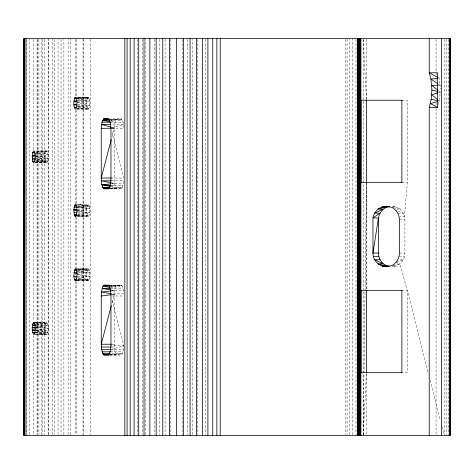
<?xml version="1.0" encoding="UTF-8"?>
<svg xmlns="http://www.w3.org/2000/svg" width="474" height="474" viewBox="0 0 474 474"><rect width="100%" height="100%" fill="white"/><g stroke="black" fill="none" stroke-linecap="round" stroke-linejoin="round"><path stroke-width="0.36" stroke-dasharray="2.37 1.78" d="M29.637 434.646L29.637 39.354M41.149 434.646L41.149 39.354M52.774 434.646L52.774 39.354M58.047 434.646L58.047 39.354M63.877 434.646L63.877 39.354M68.108 434.646L68.108 39.354M70.17 434.646L70.17 38.613M112.071 300.255L123.91 345.848L123.098 351.821L121.51 354.949L116.971 354.961L116.254 354.593L114.572 349.599L114.198 344.237L114.198 294.366L115.01 288.399L115.964 285.905L116.971 285.253L121.557 285.265L122.523 286.693L123.815 293.205L110.869 293.205M123.85 127.696L123.098 122.179L121.557 119.045L116.971 119.039L115.964 119.685L115.01 122.179L114.198 128.152L114.293 180.795L115.01 185.601L116.551 188.735L121.51 188.735L122.523 187.307L123.815 180.795L110.869 180.795M145.826 434.646L145.826 39.354M192.805 434.646L192.805 39.354M349.593 434.646L349.593 39.354M352.615 434.646L352.615 38.613M366.503 99.516L366.574 38.613M366.574 183.071L366.503 289.857L366.503 183.071M363.161 435.387L365.057 291.842M365.063 291.101L366.491 183.077M88.318 280.697L87.921 280.495C86.398 276.994 86.138 272.248 88.152 268.894L88.709 269.102C90.321 272.562 90.279 277.035 88.709 280.495L75.372 280.697M35.657 334.271L47.139 334.182C48.549 330.568 48.822 325.999 46.92 322.545L35.514 322.551M77.57 215.996L88.152 216.369C86.155 213.264 86.695 209.117 87.412 205.663L88.371 204.442C90.7 207.653 89.953 212.311 88.94 215.895L88.152 216.369L77.635 216.369M363.197 434.646L366.461 373.417M401.875 100.251L407.326 100.251L407.326 182.336L404.482 216.399L404.897 219.871L404.897 253.057C404.992 260.273 398.948 266.969 391.524 266.566M46.92 322.545L46.132 322.877C44.752 326.361 44.817 330.473 46.132 333.963L47.139 334.182L34.294 333.963M438.373 104.606L439.327 101.128L440.299 92.027L438.586 90.7M88.318 97.33L87.921 97.526C86.434 101.051 86.001 106.034 88.371 109.245C90.534 105.933 90.267 101.069 88.709 97.526L76.806 97.33M111.977 136.702L114.198 128.152L112.101 127.524M111.977 302.916L114.198 294.366L112.065 293.987M396.554 262.282L403.267 259.758L397.816 259.758M395.885 210.391L399.967 208.963L403.267 213.17L404.482 216.399L399.712 216.399M438.32 92.655L440.299 92.027L438.195 91.541M111.663 127.944L123.542 124.401L110.59 124.401M111.295 349.397L123.91 345.848L110.963 345.641M77.849 278.582L86.801 276.366L77.321 273.634M76.954 211.268L89.752 208.317L77.416 207.559M392.946 265.28L399.967 263.965L407.326 290.592L428.289 373.02M35.165 330.698L48.212 328.417L35.977 327.552M35.266 156.841L48.117 154.696L47.507 151.727L46.683 150.945L35.698 150.969M392.247 207.517L395.891 206.919L399.967 208.963L395.055 208.045M35.058 153.659L47.507 151.727L35.763 151.348M76.924 274.6L89.752 272.657L77.416 271.898M77.789 214.106L86.89 212.743L77.274 210.592M35.971 327.398L48.058 325.585L34.934 324.69M77.469 209.33L86.908 208.056L77.878 206.451M76.693 100.275L89.284 98.598L77.724 98.444M36.267 161.006L45.362 159.791L45.777 161.64L46.736 162.86L47.761 161.012L48.117 154.696L35.787 153.718M76.693 271.851L89.284 270.174L77.001 270.014M35.9 154.856L45.362 153.659L46.132 151.301L46.683 150.945L34.294 151.301M112.042 294.632L114.198 294.366M110.987 120.307L121.557 119.045L110.069 119.045M110.987 286.527L121.557 285.265L109.867 285.259M111.74 183.699L114.572 183.385L111.088 182.703M111.645 290.941L114.572 290.615L111.094 289.999M36.409 324.53L47.447 323.309L34.092 322.551M76.693 277.752L89.817 276.354L77.641 274.695M36.16 152.355L46.132 151.301L34.205 150.987M77.274 109.056L87.412 108.025L77.203 107.533M110.075 188.587L122.523 187.307L109.577 187.307M110.075 354.801L122.523 353.521L109.577 353.521M76.889 102.313L89.752 101.081L77.416 100.322M77.819 107.059L86.997 106.176L77.517 105.163M76.693 207.511L89.396 206.291L77.884 206.291M76.45 206.291L89.082 205.355L76.942 204.454M76.278 98.426L88.709 97.526L77.203 97.526M35.538 162.381L45.777 161.64L35.663 161.51M76.278 270.002L88.709 269.102L76.995 268.918M77.167 280.341L87.412 279.601L77.292 279.464M77.458 104.523L86.789 103.859L77.505 101.851M111.052 119.981L115.964 119.685L110.146 119.389M392.952 266.181L395.891 266.009L393.704 265.647M35.497 162.629L47.447 161.948L36.22 161.119M35.165 159.122L48.182 158.393L35.983 156.93M76.729 106.253L89.776 105.56L77.606 102.491M77.558 215.753L87.412 215.261L77.932 214.805M35.491 332.523L45.463 332.049L36.433 330.609M77.363 97.988L87.921 97.526L75.372 97.33M77.653 216.292L88.94 215.895L76.278 215.261L89.776 212.79L77.665 211.351M34.205 334.271L46.132 333.963L35.479 332.932M77.54 101.009L86.908 100.82L77.292 98.716M77.54 272.586L86.908 272.396L77.878 270.79M112.042 128.187L114.198 128.152M77.173 269.066L88.152 268.894L75.532 268.894M110.158 285.988L115.964 285.905L110.347 285.597M77.292 205.793L87.412 205.663L75.514 204.347M77.292 270.133L87.412 270.002L76.438 269.208M35.828 327.611L45.166 327.504L35.959 326.035M34.561 322.972L46.132 322.877L35.509 322.587M77.315 109.269L88.371 109.245L76.13 108.333M438.717 85.409L440.115 85.409L440.216 89.082M76.853 108.333L89.082 108.333L77.452 106.377M108.564 119.051L121.557 119.045M109.577 120.479L122.523 120.479M110.152 122.179L123.098 122.179M35.805 156.841L45.16 156.841L45.362 153.659L36.142 152.989M35.858 158.369L45.208 158.369L45.362 159.791L36.012 159.791M34.815 161.012L47.761 161.012L35.864 159.228M110.963 178.023L123.91 178.023L112.071 132.424M401.875 182.336L407.326 182.336M110.59 183.385L123.542 183.385M110.152 185.601L123.098 185.601M110.045 188.735L121.51 188.735M110.098 188.735L116.551 188.735L109.962 188.059M397.816 213.17L403.267 213.17L396.554 210.646M399.446 219.871L404.897 219.871M399.446 253.057L404.897 253.057M399.031 256.529L404.482 256.529M76.415 280.495L88.709 280.495L76.278 279.601L89.284 279.429L77.392 277.841M108.564 285.265L121.557 285.265M109.577 286.693L122.523 286.693M110.152 288.399L123.098 288.399M110.59 290.615L123.542 290.615M401.875 290.592L407.326 290.592L407.326 372.677L402.953 372.677M111.68 295.977L123.91 295.977M36.255 324.246L45.605 324.246L35.319 323.209M36.012 325.472L45.362 325.472M35.858 329.945L45.208 329.945L35.84 328.292M35.882 330.698L48.099 330.686M34.815 332.588L47.761 332.588L35.864 330.805M112.042 344.237L114.198 344.237M112.137 347.009L114.293 347.009M110.59 349.599L123.542 349.599M110.152 351.821L123.098 351.821M110.501 354.593L116.254 354.593M109.328 354.949L121.51 354.949M109.778 354.961L116.971 354.961L108.611 354.955M77.546 212.731L86.89 212.743M77.463 276.36L86.801 276.366M76.231 204.353L88.371 204.442M35.497 162.724L46.736 162.86L34.045 162.558M111.68 128.164L123.91 128.359M76.687 98.165L87.412 98.426M77.618 207.665L86.908 208.056M77.44 210L86.789 210.462M392.211 206.705L395.891 206.919L392.253 206.457M111.354 185.381L115.01 185.601M35.846 155.739L45.16 156.841L45.208 158.369M35.544 332.683L47.139 334.182M111.372 121.682L115.01 122.179M110.525 186.383L115.585 187.307M110.732 287.588L115.01 288.399M395.885 262.537L399.967 263.965M438.391 84.218L440.115 85.409L439.179 78.287L438.397 75.532M438.243 100.221L439.327 101.128M430.114 380.189L440.139 419.614M441.964 426.784L444.15 435.387M363.197 39.348L366.461 99.516M366.503 373.417L366.574 434.646M448.404 39.354L448.404 434.646M446.508 39.354L446.508 434.646M444.15 39.354L444.15 434.646M436.056 39.354L436.056 74.886M436.056 79.33L436.056 80.811M436.056 91.915L436.056 96.352M436.056 103.018L436.056 105.24M436.056 108.196L436.056 434.646M363.161 39.354L363.161 100.796M363.161 101.537L363.161 291.036M363.161 291.777L363.161 434.646M355.998 39.354L355.998 434.646M347.075 39.354L347.075 434.646M345.196 39.354L345.196 434.646M205.248 39.354L205.248 434.646M197.534 39.354L197.534 434.646M187.645 39.354L187.645 434.646M182.164 39.354L182.164 435.387M170.77 39.354L170.77 434.646M165.124 39.354L165.124 434.646M159.679 39.354L159.679 434.646M154.571 39.354L154.571 434.646M142.39 39.354L142.39 434.646M137.786 39.354L137.786 434.646M90.688 39.354L90.688 434.646M83.685 39.354L83.685 434.646M83.027 38.613L83.027 434.646M76.812 39.354L76.812 96.352M76.812 109.678L76.812 204.43M76.812 217.015L76.812 268.088M76.812 281.414L76.812 434.646M75.467 39.354L75.467 96.352M75.467 100.796L75.467 103.759M75.467 110.418L75.467 203.69M75.467 217.015L75.467 268.088M75.467 272.532L75.467 277.711M75.467 281.414L75.467 434.646M61.045 39.354L61.045 434.646M54.368 39.354L54.368 434.646M44.254 39.354L44.254 434.646M42.524 39.354L42.524 434.646M38.898 39.354L38.898 434.646M37.529 39.354L37.511 434.646M37.067 39.354L37.067 434.646M33.198 39.354L33.198 149.654M33.198 163.714L33.198 321.39M33.198 335.45L33.198 434.646M26.876 39.354L26.876 434.646M48.17 434.646L48.17 39.354L48.147 434.646"/><path stroke-width="0.71" d="M101.252 128.359L101.252 178.023C101.477 181.637 101.258 185.761 103.652 188.735L108.611 188.735L109.577 187.307L110.59 183.385L110.963 178.023L110.963 128.152L110.152 122.179L108.564 119.051L103.605 119.045L102.064 122.179L101.252 128.359L111.319 128.199M127.079 435.387L127.079 38.613M130.178 435.387L130.178 38.613M138.728 435.387L138.728 38.613M162.778 435.387L162.778 38.613M176.512 435.387L176.512 38.613M190.062 435.387L190.062 38.613M212.743 435.387L212.743 38.613M358.859 435.387L358.859 38.613M366.503 372.677L366.503 290.592M388.787 266.192C382.565 265.327 378.424 259.1 378.412 253.057L378.412 218.105C379.401 212.518 383.478 207.061 389.468 206.64M73.873 276.354L74.406 270.174L75.532 268.894C77.529 272.254 77.333 276.994 75.763 280.495L74.975 280.495L74.406 279.429L73.873 276.354L76.747 276.354M32.208 156.841L32.599 152.729L33.5 150.969L34.294 151.301C35.597 154.903 35.746 159.187 34.092 162.712L33.34 162.541L32.771 161.468L32.208 156.841L35.088 156.841M429.219 38.613L429.219 72.783L430.931 79.045L431.897 90.09L431.204 99.303L429.219 107.391L429.219 435.387M109.061 354.961L104.025 354.961L103.308 354.593L101.62 349.599L101.252 344.237L101.252 295.977L101.418 292.079L102.894 286.095L104.025 285.253L109.138 285.259M77.274 210.592L73.837 209.822L74.406 205.834L75.514 204.347C77.463 207.938 77.499 212.85 75.532 216.369L74.75 215.895L74.288 214.633L73.837 209.822L76.747 209.431M32.659 324.246C32.119 327.54 31.722 331.314 33.5 334.289L34.294 333.963C35.686 330.366 35.663 326.082 34.092 322.551L33.115 322.984L32.659 324.246L35.532 324.246M76.658 98.017L74.542 98.112C73.671 101.75 73.346 105.844 75.099 109.275L76.13 108.333C77.12 104.896 77.398 100.802 75.763 97.526L75.372 97.33L74.542 98.112L76.604 98.562M111.236 139.552L101.252 178.023L111.319 178.023M111.236 305.766L101.252 344.237L111.319 344.237M437.662 92.868L431.719 94.764L437.698 99.765M437.946 101.501L430.362 103.551L437.615 107.391L437.615 72.783L429.219 72.783L437.929 77.6M76.468 278.919L74.406 279.429L76.569 279.459M76.391 214.313L74.288 214.633L76.474 214.734M34.869 161.19L32.771 161.468L34.94 161.498M389.273 206.534C381.683 205.005 374.134 210.112 372.961 217.833L372.955 253.057C372.73 261.482 380.735 267.911 388.929 266.566M35.171 154.945L32.262 155.318L35.129 155.656M101.252 295.977L111.319 294.721M110.525 186.383L101.845 184.801L110.329 183.853M110.916 291.024L101.418 292.079L111.36 293.856M34.732 152.504L32.599 152.729L35.437 152.936M76.409 107.189L74.288 107.397L76.474 107.497M437.804 78.411L430.931 79.045L437.822 83.821M76.438 280.395L74.975 280.495L76.415 280.495M76.741 104.57L73.873 104.778L76.788 105.086M109.654 120.064L102.639 120.479L109.915 121.48M389.32 206.492L381.961 206.919L387.418 206.919L377.885 208.963L382.879 209.354L374.584 213.17L380.035 213.17L372.961 217.833L378.412 218.105L372.955 253.057L378.412 253.057M389.273 266.394L386.328 266.566L392.247 265.41C396.631 262.863 399.428 258.14 399.446 253.057L399.446 219.871C399.428 214.787 396.631 210.065 392.247 207.517L386.328 206.362M76.859 215.788L74.75 215.895L76.16 215.943M34.78 332.558L32.641 332.659L34.768 332.861M76.818 101.021L73.932 101.081L76.788 101.697M76.818 272.597L73.932 272.657L77.321 273.634M76.438 269.078L74.975 269.102L76.438 269.208M109.429 286L102.894 286.095L110.021 287.451M76.569 205.805L74.406 205.834L76.486 206.202M76.569 270.144L74.406 270.174L76.486 270.541M35.112 327.623L32.238 327.653L35.117 328.162M34.561 322.972L33.115 322.984L34.584 323.132M104.025 354.961L108.611 354.955L110.152 351.821L110.963 345.641L110.963 295.977L110.59 290.615L109.577 286.693L108.564 285.265L104.025 285.253L108.943 285.52M438.017 85.409L431.719 85.409L438.012 90.261M402.225 100.251L361.052 100.251L361.052 182.336L402.23 182.336M429.219 107.391L437.615 107.391M109.417 119.347L103.605 119.045L108.528 119.045M103.605 119.045L108.629 119.045M102.064 122.179L110.697 122.179M110.975 124.401L101.62 124.401L111.402 127.316M32.262 158.369L35.141 158.369M32.416 159.791L35.295 159.791M111.414 180.795L101.347 180.795L111.088 182.703M109.832 187.307L102.639 187.307L109.227 187.982M103.652 188.735L109.381 188.735M373.37 256.529L378.821 256.529M380.035 259.758L374.584 259.758L382.879 263.574L377.885 263.965L387.418 266.009L381.961 266.009L388.585 266.394M109.974 288.399L102.064 288.399L110.401 289.875M402.225 290.592L361.052 290.592L361.052 372.677L402.225 372.677M35.295 325.472L32.416 325.472L35.248 325.922M35.141 329.945L32.262 329.945L35.04 330.39M101.347 347.009L111.414 347.009M101.62 349.599L110.975 349.599M102.064 351.821L110.697 351.821M102.639 353.521L109.832 353.521M103.308 354.593L109.061 354.593M73.95 212.725L76.829 212.731M74.542 98.112L76.687 98.165M74.045 207.511L76.907 207.63M73.837 209.822L76.717 209.964M101.845 184.801L110.626 185.334M431.204 99.303L437.976 100.826M431.897 90.09L437.496 91.381M450.176 38.613L450.176 435.387M449.334 38.613L449.334 435.387M441.365 38.613L441.365 435.387M401.875 100.251L401.875 182.336M401.875 290.592L401.875 372.677M366.503 100.251L366.503 182.336M360.91 38.613L360.91 435.387M360.24 38.613L360.24 435.387M359.541 38.613L359.541 435.387M358.237 38.613L358.237 435.387M357.722 38.613L357.722 435.387M357.343 38.613L357.343 435.387M220.209 38.613L220.209 435.387M216.867 38.613L216.867 435.387M207.902 38.613L207.902 435.387M202.445 38.613L202.445 435.387M196.461 38.613L196.461 435.387M183.373 38.613L183.373 435.387M169.603 38.613L169.603 435.387M156.159 38.613L156.159 435.387M149.867 38.613L149.867 435.387M144.025 38.613L144.025 435.387M134.089 38.613L134.089 435.387M124.84 38.613L124.84 435.387M25.946 38.613L25.946 435.387M24.387 38.613L24.387 435.387M23.89 38.613L23.89 435.387M450.3 38.613L23.7 38.613L23.7 435.387L450.3 435.387L450.3 38.613"/></g></svg>
